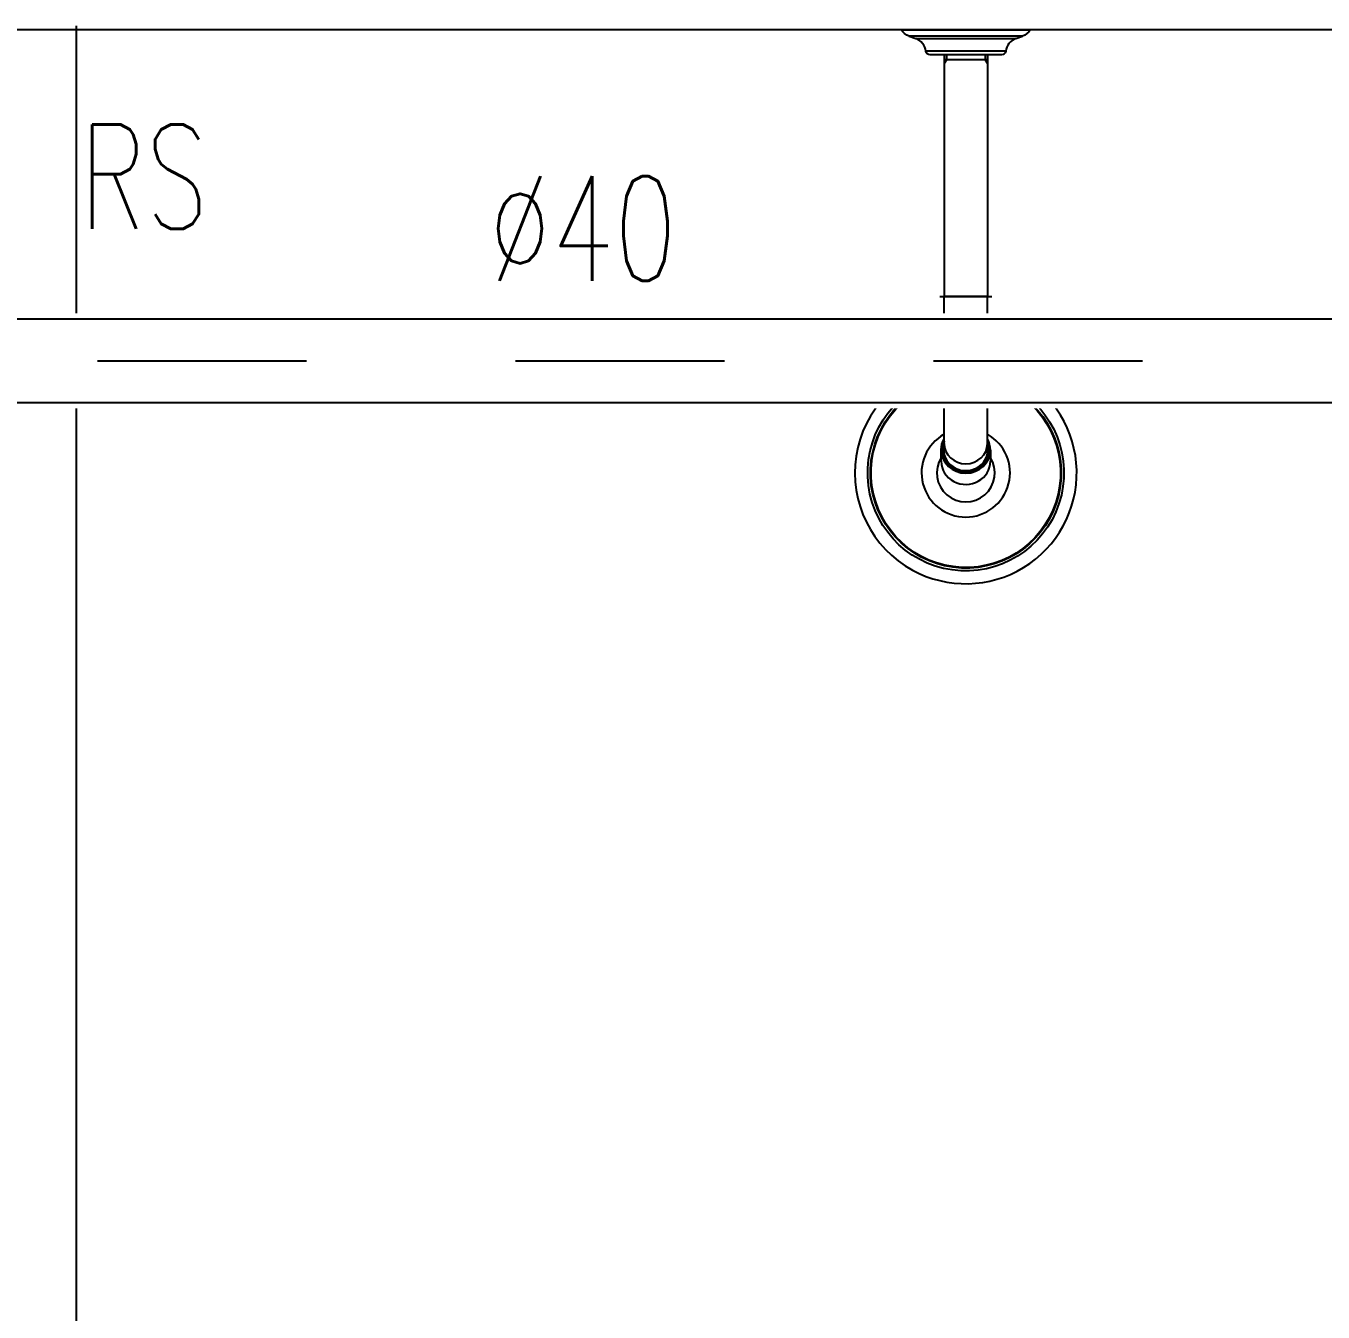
# Model space of a CAD drawing. Header units: inches. Extents: x 542787 to 543192, y 9574025 to 9574373.
# Drawn here: x 542829.024 to 542829.644, y 9574192.642 to 9574193.257 of the extents above; entities that cross this region are included whole.
import ezdxf

# ---------------------------------------------------------------- set-up
doc = ezdxf.new("R2010")
doc.units = ezdxf.units.IN
doc.header["$MEASUREMENT"] = 0
doc.linetypes.add('DASHDOT', pattern=[1, 0.5, -0.25, 0, -0.25])
for name, color, linetype in [('EIXO', 8, 'Continuous'), ('I-ARQ', 8, 'Continuous'), ('I-ESGOTO', 6, 'Continuous'), ('I-NORMO_INST', 4, 'Continuous')]:
    doc.layers.add(name, color=color, linetype=linetype)
doc.styles.add('125', font='ROMANS.SHX', dxfattribs={"width": 0.7, "height": 0.25})

# ---------------------------------------------------------------- blocks, each defined once
blk = doc.blocks.new('*U160')
at = {"color": 2}
blk.add_wipeout([(0, 0.02277), (1.45045, 0.02277), (1.45045, -0.02277), (0, -0.02277)], dxfattribs=at)
for p, q in [((0, 0.02), (1.45045, 0.02)), ((0, -0.02), (1.45045, -0.02))]:
    blk.add_line(p, q)
at = {"layer": 'EIXO', "linetype": 'DASHDOT', "ltscale": 0.01}
blk.add_line((0, 0), (1.45045, 0), dxfattribs=at)

msp = doc.modelspace()

# ---------------------------------------------------------------- linework, layer by layer
at = {"layer": 'I-ARQ'}
for p, q in [((542830.69777, 9574193.25558), (542828.22277, 9574193.25558)), ((542829.04777, 9574193.25744), (542829.04777, 9574191.89558))]:
    msp.add_line(p, q, dxfattribs=at)
at = {"layer": 'I-ARQ', "ltscale": 0.200747}
msp.add_lwpolyline([(542829.44616, 9574193.25258, -0.164371), (542829.44241, 9574193.25558), (542829.50418, 9574193.25558, -0.164371), (542829.50043, 9574193.25258)], format="xyb", dxfattribs=at)
at = {"layer": 'I-ARQ'}
msp.add_lwpolyline([(542829.50043, 9574193.25258), (542829.44616, 9574193.25258), (542829.44934, 9574193.25142), (542829.49725, 9574193.25142)], close=True, dxfattribs=at)
for points in [[(542829.45422, 9574193.24531, 0.280777), (542829.44934, 9574193.25142)], [(542829.49725, 9574193.25142, 0.280777), (542829.49237, 9574193.24531)], [(542829.49237, 9574193.24531, -0.377188), (542829.49038, 9574193.24357), (542829.45621, 9574193.24357, -0.377188), (542829.45422, 9574193.24531)], [(542829.46296, 9574193.09568, 0.700978), (542829.44786, 9574192.99708, 1), (542829.49873, 9574193.0902, 0.07613), (542829.48363, 9574193.09568)], [(542829.48363, 9574193.08944, -0.06962), (542829.4958, 9574193.08484, -5.480122), (542829.46296, 9574193.08944)], [(542829.46296, 9574193.06212, 3.836175), (542829.48363, 9574193.06212)], [(542829.46153, 9574193.05098, 1.802734), (542829.48506, 9574193.05098)]]:
    msp.add_lwpolyline(points, format="xyb", dxfattribs=at)
at = {"layer": 'I-ARQ', "ltscale": 0.352288}
msp.add_lwpolyline([(542829.49237, 9574193.24531), (542829.45422, 9574193.24531)], dxfattribs=at)
at = {"layer": 'I-ARQ', "ltscale": 0.029062}
for points in [[(542829.46399, 9574193.24357), (542829.46399, 9574193.24124), (542829.46296, 9574193.23945)], [(542829.4826, 9574193.24357), (542829.4826, 9574193.24124)]]:
    msp.add_lwpolyline(points, dxfattribs=at)
at = {"layer": 'I-ARQ'}
for points in [[(542829.46296, 9574193.24357), (542829.46296, 9574193.12794)], [(542829.48363, 9574193.24357), (542829.48363, 9574193.12794)]]:
    msp.add_lwpolyline(points, dxfattribs=at)
at = {"layer": 'I-ARQ', "ltscale": 0.242325}
msp.add_lwpolyline([(542829.48363, 9574193.24124), (542829.46296, 9574193.24124)], dxfattribs=at)
at = {"layer": 'I-ARQ', "ltscale": 0.218093}
msp.add_lwpolyline([(542829.4826, 9574193.24124), (542829.46513, 9574193.24124)], dxfattribs=at)
at = {"layer": 'I-ARQ', "ltscale": 0.025813}
msp.add_lwpolyline([(542829.4826, 9574193.24124), (542829.48363, 9574193.23945)], dxfattribs=at)
at = {"layer": 'I-ARQ', "linetype": 'DASHDOT', "ltscale": 0.30975}
msp.add_lwpolyline([(542829.46089, 9574193.12794), (542829.4857, 9574193.12794)], dxfattribs=at)
at = {"layer": 'I-ARQ', "ltscale": 0.06322}
for points in [[(542829.46296, 9574193.09568), (542829.46296, 9574193.12794)], [(542829.48363, 9574193.09568), (542829.48363, 9574193.12794)], [(542829.46296, 9574193.06212), (542829.46296, 9574193.09568)], [(542829.48363, 9574193.08944), (542829.48363, 9574193.09568)], [(542829.46296, 9574193.05263), (542829.46296, 9574193.06212)], [(542829.48363, 9574193.05263), (542829.48363, 9574193.06212)]]:
    msp.add_lwpolyline(points, dxfattribs=at)
at = {"layer": 'I-ARQ', "ltscale": 0.258125}
msp.add_lwpolyline([(542829.48363, 9574193.12794), (542829.46296, 9574193.12794)], dxfattribs=at)
at = {"layer": 'I-ARQ', "ltscale": 0.06322}
for points in [[(542829.48363, 9574193.08944), (542829.48363, 9574193.08808, -0.067971), (542829.49517, 9574193.08368, -5.429636), (542829.46296, 9574193.08808)], [(542829.48363, 9574193.06212), (542829.48363, 9574193.08774, -0.067551), (542829.49501, 9574193.08339, -5.416932), (542829.46296, 9574193.08774)]]:
    msp.add_lwpolyline(points, format="xyb", dxfattribs=at)
at = {"layer": 'I-ARQ', "ltscale": 0.067122}
msp.add_lwpolyline([(542829.46153, 9574193.04917), (542829.46153, 9574193.05465, -0.128945), (542829.46296, 9574193.05983)], format="xyb", dxfattribs=at)
at = {"layer": 'I-ARQ', "ltscale": 0.067121}
for points in [[(542829.48506, 9574193.05454), (542829.48506, 9574193.05098)], [(542829.48506, 9574193.05098), (542829.48506, 9574193.04916)]]:
    msp.add_lwpolyline(points, dxfattribs=at)
at = {"layer": 'I-ARQ'}
for centre, major_axis, ratio, start_param, end_param in [((542829.47329, 9574193.05471), (-0.01126, 0), 0.939693, 5.874594, 9.833369), ((542829.47329, 9574193.05471), (-0.01116, 0), 0.939693, 5.895727, 9.812236), ((542829.47329, 9574193.05459), (-0.01055, 0), 0.939693, 6.083746, 6.283156), ((542829.47329, 9574193.05459), (-0.01055, 0), 0.939693, 6.283156, 7.353981), ((542829.47329, 9574193.05403), (-0.01055, 0), 0.939693, 6.083746, 6.254788), ((542829.47329, 9574193.05769), (0.01034, 0), 0.939693, 3.141593, 6.283185), ((542829.47329, 9574193.05459), (-0.01055, 0), 0.939693, 1.070796, 3.141564), ((542829.4733, 9574193.05454), (-0.01176, -0.00001), 0.942388, 3.140774, 3.638398), ((542829.47329, 9574193.05403), (-0.01055, 0), 0.939693, 3.169992, 3.341037), ((542829.47329, 9574193.05459), (-0.01055, 0), 0.939693, 3.141564, 3.341037), ((542829.47329, 9574193.05454), (-0.01176, 0), 0.939693, 6.283156, 9.424748), ((542829.47329, 9574193.04916), (-0.01176, 0), 0.939693, 6.283156, 7.353981), ((542829.47329, 9574193.04916), (-0.01176, 0), 0.939693, 1.070796, 3.141564)]:
    msp.add_ellipse(centre, major_axis=major_axis, ratio=ratio, start_param=start_param, end_param=end_param, dxfattribs=at)

# ---------------------------------------------------------------- texts
at = {"layer": 'I-NORMO_INST', "style": '125', "width": 0.7}
for s, p in [('RS', (542829.04946, 9574193.16032)), ('%%C40', (542829.24505, 9574193.13552))]:
    msp.add_text(s, height=0.05, dxfattribs=at).set_placement(p)

# ---------------------------------------------------------------- next in the draw order: block references
at = {"layer": 'I-ESGOTO'}
msp.add_blockref('*U160', (542828.4579, 9574193.09725), dxfattribs=at)

doc.saveas('drawing.dxf')
